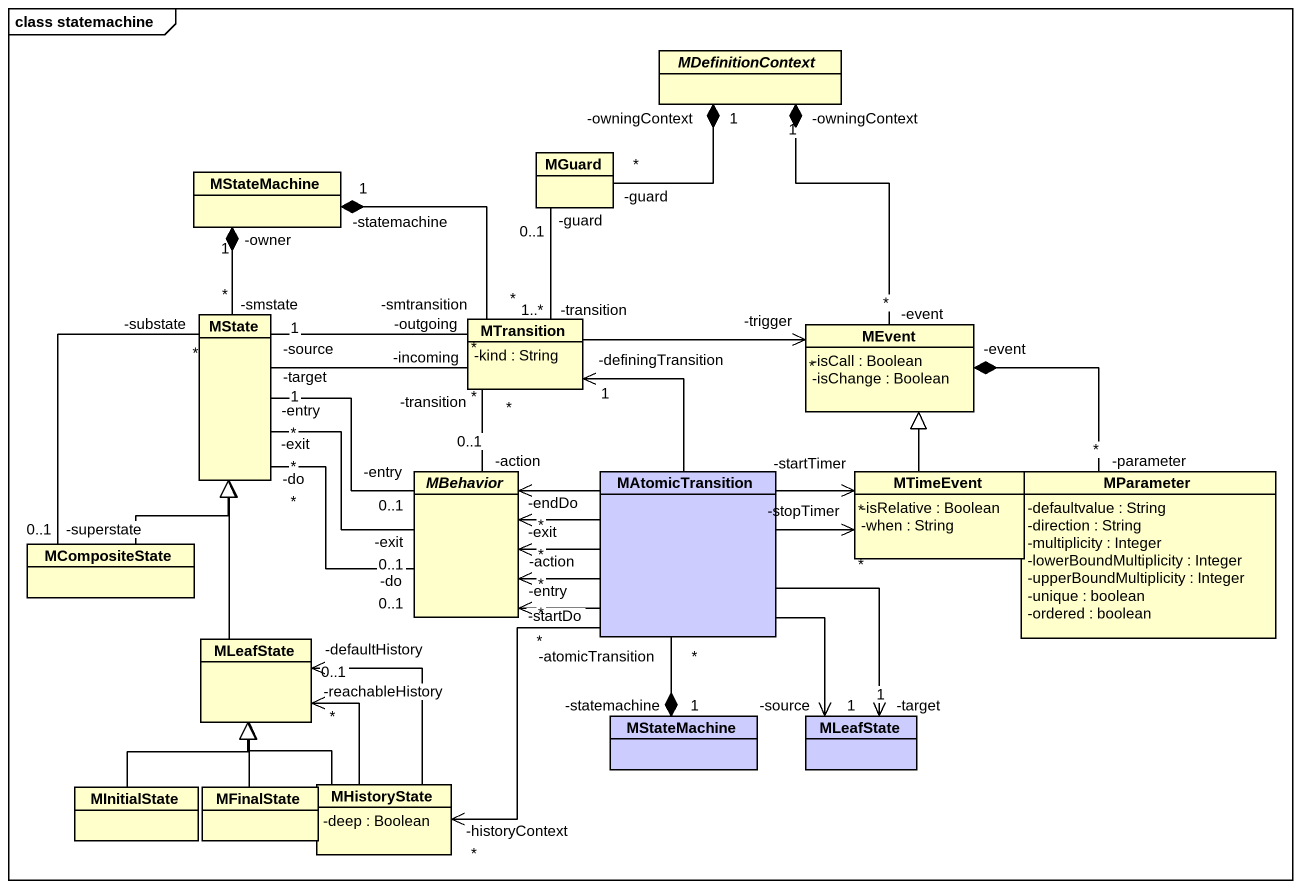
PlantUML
@startuml
mainframe class statemachine
hide circle
hide empty members
skinparam classAttributeIconSize 0
abstract class MDefinitionContext
class MStateMachine
class MGuard
class MState
class MTransition {
  -kind : String
}
class MEvent {
  -isCall : Boolean
  -isChange : Boolean
}
abstract class MBehavior
class MAtomicTransition #CCCCFF
class MTimeEvent {
  -isRelative : Boolean
  -when : String
}
class MParameter {
  -defaultvalue : String
  -direction : String
  -multiplicity : Integer
  -lowerBoundMultiplicity : Integer
  -upperBoundMultiplicity : Integer
  -unique : boolean
  -ordered : boolean
}
class MCompositeState
class MLeafState
class "MStateMachine" as MStateMachine_2 #CCCCFF
class "MLeafState" as MLeafState_2 #CCCCFF
class MInitialState
class MFinalState
class MHistoryState {
  -deep : Boolean
}
MDefinitionContext "-owningContext\n1" *-left- "-guard\n*" MGuard
MDefinitionContext "-owningContext\n1" *-- "-event\n*" MEvent
MStateMachine "-owner\n1" *-- "-smstate\n*" MState
MGuard "-guard\n0..1" -- "-transition\n1..*" MTransition
MState "-source\n1" -right- "-outgoing\n*" MTransition
MState "-target\n1" -right- "-incoming\n*" MTransition
MTransition "-smtransition\n*" -left-* "-statemachine\n1" MStateMachine
MTransition -right-> "-trigger\n*" MEvent
MEvent "-event" *-- "-parameter\n*" MParameter
MBehavior "-entry\n0..1" -up- "-entry\n*" MState
MBehavior "-exit\n0..1" -up- "-exit\n*" MState
MBehavior "-do\n0..1" -up- "-do\n*" MState
MBehavior "-action\n0..1" -up- "-transition\n*" MTransition
MAtomicTransition -up-> "-definingTransition\n1" MTransition
MAtomicTransition -left-> "-endDo\n*" MBehavior
MAtomicTransition -left-> "-exit\n*" MBehavior
MAtomicTransition -left-> "-action\n*" MBehavior
MAtomicTransition -left-> "-entry\n*" MBehavior
MAtomicTransition -left-> "-startDo\n*" MBehavior
MAtomicTransition -right-> "-startTimer\n*" MTimeEvent
MAtomicTransition -right-> "-stopTimer\n*" MTimeEvent
MAtomicTransition --> "-source\n1" MLeafState_2
MAtomicTransition --> "-target\n1" MLeafState_2
MAtomicTransition --> "-historyContext\n*" MHistoryState
MTimeEvent -up-|> MEvent
MCompositeState -up-|> MState
MCompositeState "-superstate\n0..1" -up- "-substate\n*" MState
MLeafState -up-|> MState
MStateMachine_2 "-statemachine\n1" *-up- "-atomicTransition\n*" MAtomicTransition
MInitialState -up-|> MLeafState
MFinalState -up-|> MLeafState
MHistoryState -up-|> MLeafState
MHistoryState -up-> "-reachableHistory\n*" MLeafState
MHistoryState -up-> "-defaultHistory\n0..1" MLeafState
@enduml
